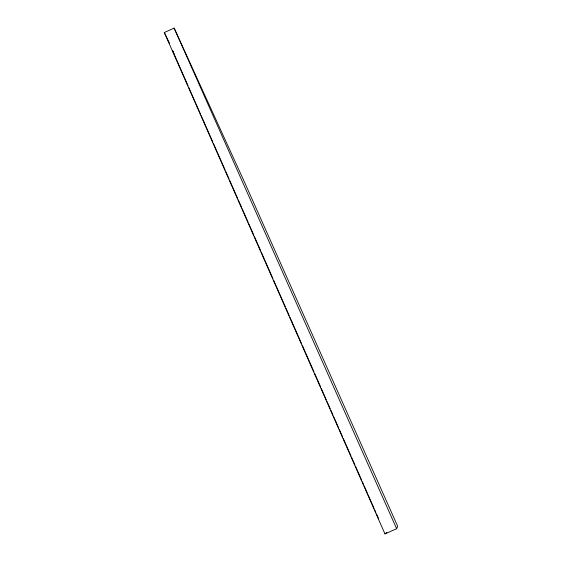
<?xml version="1.0" encoding="UTF-8"?>
<svg xmlns="http://www.w3.org/2000/svg" width="562" height="562" viewBox="0 0 562 562"><rect width="100%" height="100%" fill="white"/><g stroke="black" fill="none" stroke-linecap="round" stroke-linejoin="round"><path stroke-width="0.84" d="M396.646 528.716L397.692 526.306L243.894 180.802L174.136 28.1L164.308 32.526L384.949 533.9L396.646 528.716L174.136 28.1M384.949 533.9L386.86 532.319M173.988 53.559L172.471 50.404L188.031 85.761M164.308 32.526L169.612 43.562M188.741 87.37L200.409 113.882M201.119 115.491L212.787 142.003M213.497 143.612L225.165 170.124M225.875 171.733L229.057 178.962M229.767 180.571L237.55 198.245M238.253 199.854L241.435 207.083M242.145 208.692L248.158 222.348M248.868 223.957L253.813 235.204M254.523 236.813L260.536 250.476M261.246 252.078L272.914 278.597M273.624 280.199L285.292 306.719M286.002 308.327L289.184 315.556M289.894 317.165L301.562 343.677M302.272 345.286L313.94 371.798M314.65 373.407L320.663 387.063M321.366 388.672L326.318 399.919M327.028 401.528L330.21 408.757M330.92 410.365L333.041 415.185M333.751 416.793L338.696 428.04M339.406 429.649L342.588 436.885M343.298 438.486L351.074 456.161M351.784 457.77L354.966 465.006M355.676 466.608L361.689 480.271M362.392 481.873L363.459 484.289M364.162 485.891L367.344 493.127M368.054 494.729L374.067 508.392M374.777 510.001L375.838 512.411M376.54 514.012L378.662 518.838"/></g></svg>
